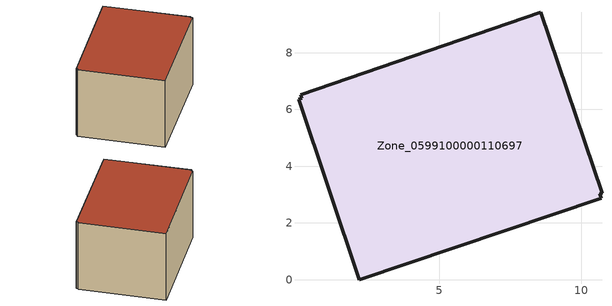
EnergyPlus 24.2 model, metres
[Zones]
Zone_0599100000110697
 floor ground (C_G): 10.66,3.03 10.71,2.88 2.18,0 0.04,6.36 0.16,6.4 0.12,6.51 8.58,9.42 10.73,3.05 z0
 wall outside (C_F): 8.58,9.42 0.12,6.51 0.16,6.4 0.04,6.36 2.18,0 10.71,2.88 10.66,3.03 10.73,3.05 8.58,9.42 z0:5.83
 roof outside (C_R): 10.71,2.88 10.66,3.03 10.73,3.05 8.58,9.42 0.12,6.51 0.16,6.4 0.04,6.36 2.18,0 z5.83
[BUILDING]
Pand.0599100000110697: North Axis=0; Terrain=City; Loads Convergence Tolerance Value=0.04; Temperature Convergence Tolerance Value=0.4; Solar Distribution=FullExterior; Maximum Number of Warmup Days=25; Minimum Number of Warmup Days=1
[Site:Location]
Rotterdam.The.Hague.AP_ZH_NLD Design_Conditions: Latitude=51.96; Longitude=4.45; Time Zone=1; Elevation=-4.5
[SITE:GROUNDTEMPERATURE:BUILDINGSURFACE]
18, 18, 18, 18, 18, 18, 18, 18, 18, 18, 18, 18
[MATERIAL] Thermal Absorptance=0.9; Solar Absorptance=0.7; Visible Absorptance=0.7
Name | Roughness | Thickness | Conductivity | Density | Specific Heat
G.TC.1946-1964 | MediumSmooth | 0.15 | 1 | 540 | 1210
F.TC.1946-1964 | Rough | 0.3 | 0.857143 | 1920 | 840
R.TC.1946-1964 | MediumRough | 0.2 | 0.235294 | 1500 | 1000
[CONSTRUCTION]
C_G: G.TC.1946-1964
C_F: F.TC.1946-1964
C_R: R.TC.1946-1964
[ZONE]
Zone_0599100000110697: Type=1; Multiplier=1; Ceiling Height=Autocalculate; Volume=Autocalculate; Floor Area=autocalculate; Part of Total Floor Area=Yes
[ZONEINFILTRATION:DESIGNFLOWRATE]
Infil_Zone_0599100000110697: Zone or ZoneList or Space or SpaceList=Zone_0599100000110697; Schedule=AlwaysOn; Design Flow Rate Calculation Method=Flow/Area; Flow Rate per Floor Area=0.003; Constant Term Coefficient=1; Temperature Term Coefficient=0; Velocity Term Coefficient=0; Velocity Squared Term Coefficient=0
[HVACTEMPLATE:ZONE:IDEALLOADSAIRSYSTEM]
Zone_0599100000110697: Maximum Heating Supply Air Temperature=50; Minimum Cooling Supply Air Temperature=13; Maximum Heating Supply Air Humidity Ratio=0.0156; Minimum Cooling Supply Air Humidity Ratio=0.0077; Heating Limit=NoLimit; Cooling Limit=NoLimit; Dehumidification Control Type=ConstantSensibleHeatRatio; Cooling Sensible Heat Ratio=0.7; Dehumidification Setpoint=60; Humidification Control Type=None; Humidification Setpoint=30; Outdoor Air Method=None; Outdoor Air Flow Rate per Person=0.00944; Outdoor Air Flow Rate per Zone Floor Area=0; Outdoor Air Flow Rate per Zone=0; Demand Controlled Ventilation Type=None; Outdoor Air Economizer Type=NoEconomizer; Heat Recovery Type=None; Sensible Heat Recovery Effectiveness=0.7; Latent Heat Recovery Effectiveness=0.65
[ZONECONTROL:THERMOSTAT]
ThermostatControl_Zone_0599100000110697: Zone or ZoneList=Zone_0599100000110697; Control Type Schedule=DualSetpointControlType; Control 1=Thermostat_Zone_0599100000110697; Temperature Difference Between Cutout And Setpoint=0
[THERMOSTATSETPOINT:DUALSETPOINT]
Thermostat_Zone_0599100000110697: Heating Setpoint Temperature Schedule=HeatingSetpoint_Zone_0599100000110697; Cooling Setpoint Temperature Schedule=CoolingSetpoint_Zone_0599100000110697
[SCHEDULE:COMPACT]
HeatingSetpoint_Zone_0599100000110697: Through: 12/31, For: AllDays, Until: 24:00, 21
CoolingSetpoint_Zone_0599100000110697: Through: 12/31, For: AllDays, Until: 24:00, 24
DualSetpointControlType: Through: 12/31, For: AllDays, Until: 24:00, 4
AlwaysOn: Through: 12/31, For: AllDays, Until: 24:00, 1
